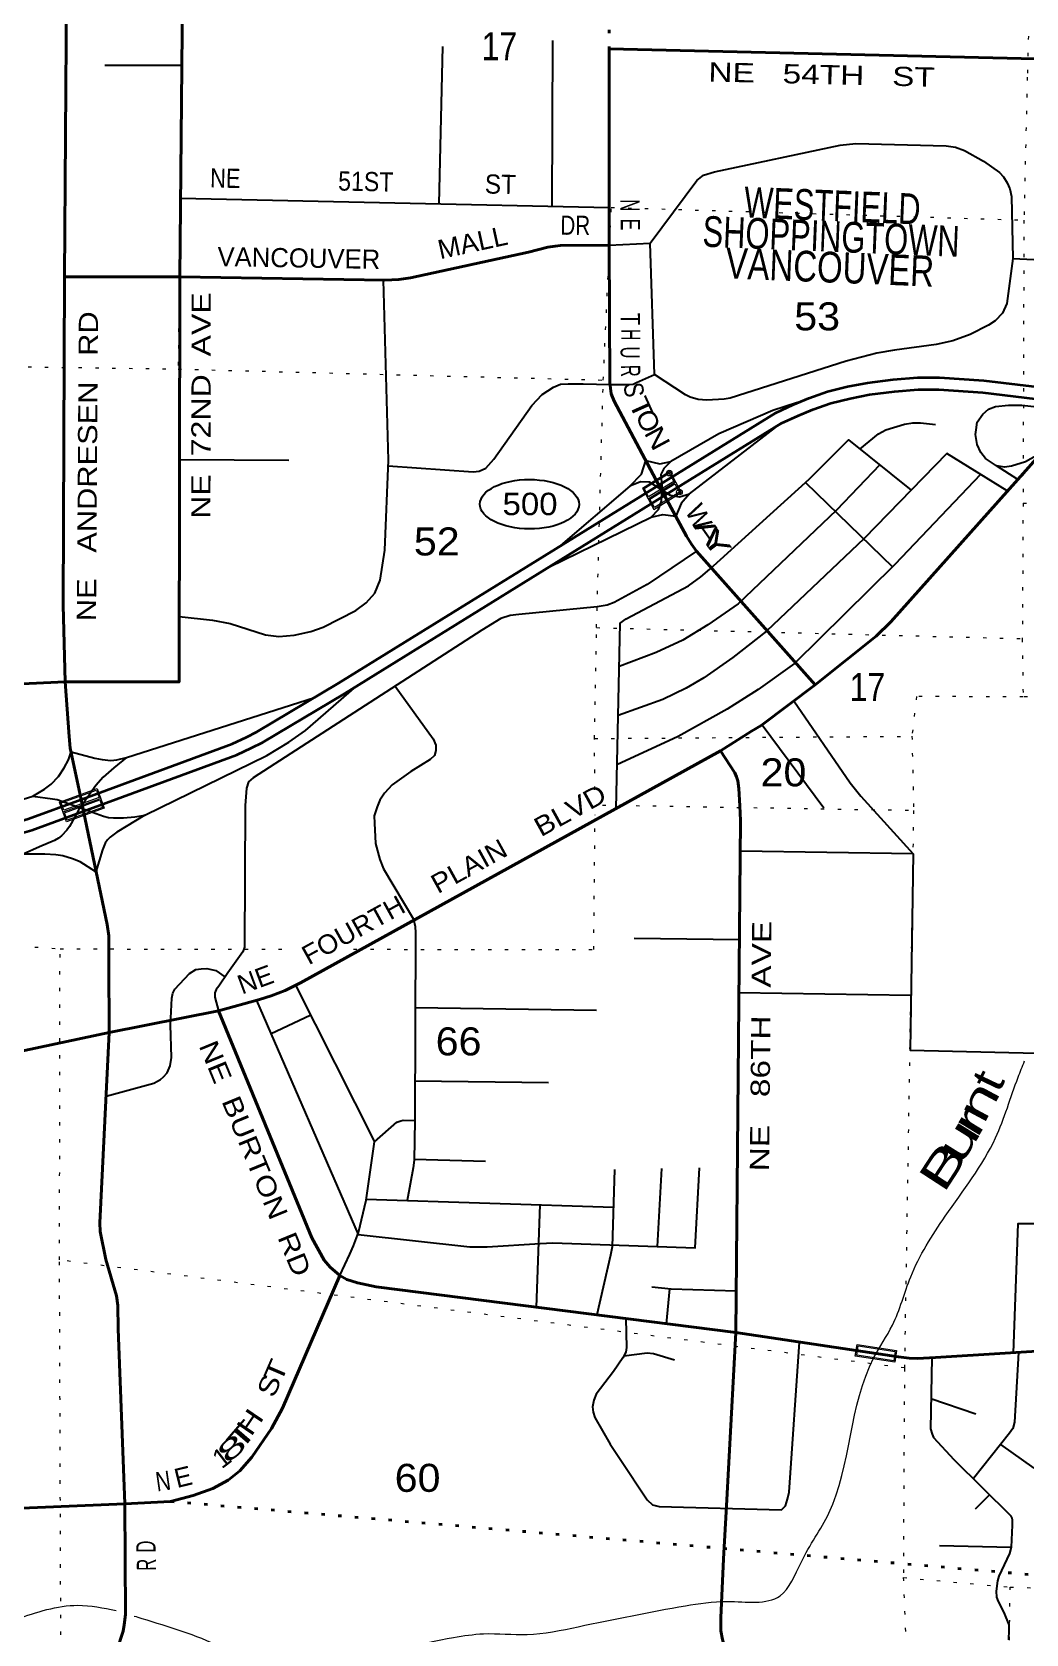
# Model space of a CAD drawing. Header units: feet. Extents: x -481249 to -254670, y -730376 to -544252.
# Drawn here: x -410088 to -403880, y -679042 to -669031 of the extents above; entities that cross this region are included whole.
import ezdxf
from ezdxf.enums import TextEntityAlignment as Align

# ---------------------------------------------------------------- set-up
doc = ezdxf.new("R2010")
doc.units = ezdxf.units.FT
doc.header["$LTSCALE"] = 70
doc.header["$PDMODE"] = 32
doc.header["$PDSIZE"] = 35
doc.linetypes.add('DOT_DASHED', pattern=[7.7, 5, -1.2, 0.3, -1.2])
doc.linetypes.add('DOTTED', pattern=[1.5, 0.3, -1.2])
for name, color, linetype, lineweight in [('17', 7, 'Continuous', 25), ('19', 7, 'Continuous', 25), ('23', 7, 'Continuous', 70), ('24', 7, 'Continuous', 25), ('26', 7, 'Continuous', 40), ('27', 7, 'Continuous', 13), ('29', 7, 'Continuous', 25), ('39', 7, 'Continuous', 13), ('41', 7, 'Continuous', 13), ('44', 7, 'DOT_DASHED', 13), ('53', 7, 'DOTTED', 40), ('59', 7, 'Continuous', 13), ('61', 7, 'Continuous', 13), ('7', 7, 'DOTTED', 13)]:
    doc.layers.add(name, color=color, linetype=linetype, lineweight=lineweight)
doc.layers.add('30', color=7, linetype='Continuous')

msp = doc.modelspace()

# ---------------------------------------------------------------- linework, layer by layer
at = {"layer": '17'}
msp.add_ellipse((-406980.82, -671981.79), major_axis=(-309.24, 1), ratio=0.500121, dxfattribs=at)
at = {"layer": '19'}
msp.add_line((-403931.44, -671827.21), (-404064.56, -671741.5), dxfattribs=at)
for points in [[(-404064.56, -671741.5), (-404132.52, -671696.72), (-404162.35, -671658.58), (-404183.9, -671608.82), (-404195.5, -671545.8), (-404190.53, -671517.6), (-404183.9, -671469.51), (-404149.09, -671419.75), (-404114.28, -671388.24), (-404069.53, -671371.65), (-403989.97, -671363.36), (-403905.44, -671363.36), (-403830.27, -671371.58), (-403206.05, -671491.2), (-402595.14, -671669.92)], [(-403783.57, -671661.2), (-403882.24, -671716.63), (-403970.08, -671744.82), (-404014.84, -671749.8), (-404064.56, -671741.5)]]:
    msp.add_lwpolyline(points, dxfattribs=at)
at = {"layer": '23', "lineweight": 35}
for points in [[(-406172.1, -671861.9), (-405442, -671410), (-405336, -671360), (-405237, -671319), (-405120, -671278), (-404994, -671247), (-404869, -671223), (-404709, -671202), (-404557, -671190), (-404421, -671189), (-404143, -671208), (-403811, -671248), (-403190, -671367), (-403131, -671371), (-403089.53, -671368.95), (-403052, -671362), (-402515, -671231), (-402419, -671195), (-402208, -671098), (-402069.97, -671022.68)], [(-406136.59, -671928.12), (-405406.15, -671476.01), (-405305.64, -671428.6), (-405210.23, -671389.09), (-405098.59, -671349.97), (-404977.96, -671320.29), (-404857.04, -671297.07), (-404701.16, -671276.61), (-404553.77, -671264.98), (-404423.28, -671264.02), (-404150.05, -671282.69), (-403822.56, -671322.15), (-403199.63, -671441.52), (-403129.28, -671446.29), (-403089.53, -671444.14), (-403038.82, -671435.98), (-402492.87, -671302.8), (-402390.13, -671264.27), (-402174.33, -671165.07), (-402031.89, -671087.34)], [(-409781.89, -673826.43), (-408837, -673479), (-408749, -673437), (-408684, -673405), (-408174, -673101), (-406172.1, -671861.9)], [(-409766.35, -673900.63), (-408807.84, -673548.19), (-408716.28, -673504.49), (-408648.18, -673470.96), (-408135.06, -673165.1), (-406136.59, -671928.12)], [(-413603.69, -674041.34), (-411199, -674090), (-411132, -674088), (-411030, -674084), (-410901, -674077), (-410703, -674057), (-410484, -674030), (-410303, -673998), (-410195, -673972), (-410111.74, -673947.71), (-409781.89, -673826.43)], [(-413604.41, -674116.33), (-411198.64, -674165.02), (-411129.41, -674162.96), (-411026.5, -674158.92), (-410895.2, -674151.8), (-410694.64, -674131.54), (-410472.88, -674104.2), (-410287.68, -674071.45), (-410175.71, -674044.5), (-410088.27, -674018.99), (-409766.35, -673900.63)]]:
    msp.add_lwpolyline(points, dxfattribs=at)
at = {"layer": '24'}
for p, q in [((-405981.24, -671917.5), (-405417.36, -671481.3)), ((-406353.57, -671869.74), (-406802.53, -672252.11)), ((-406856.48, -672373.71), (-406219.92, -672063.16)), ((-409498.66, -673563.93), (-408322.64, -673189.6))]:
    msp.add_line(p, q, dxfattribs=at)
for points in [[(-405307.95, -671346.77), (-405460.93, -671396.91), (-405797.46, -671542.58), (-406098.19, -671714.52)], [(-406353.57, -671869.74), (-406281.97, -671793.32), (-406253.96, -671709.23)], [(-406253.96, -671709.23), (-406167.41, -671728.84), (-406098.19, -671714.52)], [(-406098.19, -671714.52), (-406141.15, -671757.5), (-406160.25, -671795.71), (-406152.36, -671893.79)], [(-406152.36, -671893.79), (-406231.85, -671843.47), (-406286.75, -671841.08), (-406353.57, -671869.74)], [(-406219.92, -672063.16), (-406174.57, -672015.4), (-406155.47, -671962.87), (-406152.36, -671893.79)], [(-406152.36, -671893.79), (-406102.97, -671924.66), (-406043.3, -671936.6), (-405981.24, -671917.5)], [(-405981.24, -671917.5), (-406033.75, -671977.2), (-406067.74, -672056.52)], [(-406219.92, -672063.16), (-406148.31, -672046.45), (-406067.74, -672056.52)], [(-409383.59, -673925.76), (-408621.54, -673552.17), (-408483.56, -673468.76), (-408380.24, -673395.92), (-408060.91, -673119.21)], [(-410082.22, -673805.92), (-410010.01, -673762.46), (-409968.33, -673730.74), (-409923.12, -673682.58), (-409886.14, -673629.71), (-409860.89, -673579.2), (-409844.11, -673529.34)], [(-409844.11, -673529.34), (-409695.92, -673568.62), (-409650.71, -673578.02), (-409594.94, -673582.72), (-409557.95, -673579.2), (-409498.66, -673563.93)], [(-409498.66, -673563.93), (-409577.91, -673628.53), (-409642.49, -673688.45), (-409688.87, -673740.14), (-409796.9, -673892.86), (-409853.26, -673996.25), (-409869.7, -674019.74), (-409903.16, -674053.81), (-409921.95, -674067.91), (-409947.2, -674083.18), (-410041.13, -674123.12), (-410143.28, -674167.75)], [(-411585.1, -674082.19), (-411059.14, -674026.78), (-410772.65, -673982.15), (-410582.43, -673949.25), (-410484.97, -673925.76), (-410373.43, -673895.21), (-410082.22, -673805.92)], [(-410082.22, -673805.92), (-409959.52, -673822.38), (-409930.76, -673827.08), (-409778.12, -673881.12), (-409641.91, -673930.46), (-409610.79, -673938.68), (-409579.08, -673942.21), (-409517.45, -673942.2), (-409445.23, -673936.33), (-409383.59, -673925.76)], [(-409383.59, -673925.76), (-409558.54, -674031.49), (-409599.64, -674062.03), (-409616.07, -674078.48), (-409631.34, -674100.8), (-409647.78, -674140.74), (-409688.88, -674278.19)], [(-409688.88, -674278.19), (-409787.51, -674217.1), (-409835.06, -674197.13), (-409895.53, -674179.51), (-409939.56, -674173.64), (-410008.26, -674167.76), (-410143.28, -674167.75)]]:
    msp.add_lwpolyline(points, dxfattribs=at)
at = {"layer": '26'}
for p, q in [((-409868, -668148), (-409884, -670560)), ((-409165, -670560), (-409884, -670560)), ((-406172.1, -671861.9), (-406136.59, -671928.12)), ((-409605, -675283), (-408923, -675148)), ((-405693, -677159), (-405750, -678242))]:
    msp.add_line(p, q, dxfattribs=at)
for points in [[(-409880, -673092), (-409169, -673092), (-409165, -670560), (-409142, -668153), (-409126.62, -666819.13)], [(-403376, -669208), (-406484, -669135), (-406483, -670362)], [(-406483, -670362), (-406787.47, -670364.17), (-406820.17, -670368.8), (-406867.14, -670375.85), (-406986, -670406), (-407724, -670567), (-407797, -670578), (-407885, -670582), (-409165, -670560)], [(-406483, -670362), (-406479, -671221), (-406470, -671292), (-406453, -671338), (-406172.1, -671861.9)], [(-409884, -670560), (-409894, -672612), (-409880, -673092)], [(-405197, -673110), (-404815, -672806), (-404724, -672717), (-403931.44, -671827.21), (-403783.57, -671661.2)], [(-406136.59, -671928.12), (-406001, -672181), (-405968, -672232), (-405937, -672276), (-405197, -673110)], [(-413670, -673138), (-410557, -673123), (-409880, -673092)], [(-409880, -673092), (-409856, -673434), (-409849, -673506), (-409781.89, -673826.43), (-409766.35, -673900.63)], [(-405787, -673524), (-405594, -673401), (-405534, -673364), (-405197, -673110)], [(-408923, -675148), (-408667, -675078), (-408595, -675054), (-408507, -675021), (-408410, -674972), (-405787, -673524)], [(-405787, -673524), (-405698, -673661), (-405687, -673686), (-405680, -673710), (-405674, -673758), (-405667, -673866), (-405662, -673958), (-405693, -677159)], [(-409766.35, -673900.63), (-409618, -674609), (-409608, -674679), (-409608, -674850), (-409605, -675283)], [(-408923, -675148), (-408341, -676566), (-408263, -676707), (-408226, -676749), (-408166, -676802)], [(-413702.3, -676491.76), (-410845, -675557), (-410745, -675527), (-410666, -675509), (-409605, -675283)], [(-409605, -675283), (-409665, -676472), (-409662, -676527), (-409626, -676701), (-409561, -676930), (-409551, -676990), (-409549, -677136), (-409508, -678229)], [(-409508, -678229), (-409222, -678214), (-409081, -678177), (-408959, -678134), (-408862.81, -678081.97), (-408790, -678022), (-408714, -677937), (-408593, -677759), (-408523, -677631), (-408166, -676802)], [(-408166, -676802), (-408122, -676827), (-408056, -676848), (-407939, -676873), (-405693, -677159)], [(-405693, -677159), (-404677, -677311), (-404609.37, -677318.07), (-404558, -677321), (-404446, -677315), (-402705, -677206), (-402646, -677194), (-402596, -677179), (-402297, -677079)], [(-413366, -678735), (-412295, -678733), (-412246, -678731), (-412190, -678722), (-412138, -678710), (-412088, -678691), (-411264, -678348), (-411196, -678324), (-411159.45, -678312.1), (-411121, -678303), (-411048, -678294), (-410949, -678289), (-409508, -678229)], [(-409508, -678229), (-409503, -678920), (-409512, -678986), (-409519, -679025), (-409558, -679146), (-409779, -679736), (-409790, -679788), (-409819, -679898), (-409852, -680072), (-409894, -680284), (-409909, -680385), (-409916, -680492), (-409966, -681835)], [(-405750, -678242), (-405769, -678573), (-405785, -678942), (-405786, -679022), (-405776, -679076), (-405757, -679142), (-405701, -679263), (-405442, -679704), (-405418, -679758), (-405396, -679827), (-405375, -679914), (-405367, -679972), (-405364, -680030), (-405360, -680125)]]:
    msp.add_lwpolyline(points, dxfattribs=at)
at = {"layer": '29'}
for p, q in [((-407545.52, -670103.83), (-407522, -669122)), ((-406839.06, -670118.87), (-406834, -669084)), ((-409152.4, -669240.87), (-409633, -669239)), ((-409160.31, -670069.46), (-406483.12, -670126.45)), ((-406483, -670362), (-406227, -670350)), ((-406200, -671172), (-406227, -670350)), ((-403962.94, -670445.78), (-403495, -670467)), ((-409166.81, -671702.84), (-408484.51, -671706.62)), ((-405257.8, -671846.61), (-404713.34, -672373)), ((-405528.49, -673359.85), (-405142, -673879)), ((-404585.33, -674165.78), (-405663.87, -674150.65)), ((-406328, -674694), (-405669.22, -674703.04)), ((-408441.43, -674987.88), (-407949, -675966)), ((-404598.76, -675052.48), (-405672.43, -675034.82)), ((-408685.71, -675084.24), (-408051.08, -676546.23)), ((-407693.99, -675126.84), (-406562, -675143)), ((-408594.66, -675289.25), (-408350.91, -675175.42)), ((-407695.94, -675585.59), (-406862, -675596)), ((-407255, -676090), (-407700.91, -676076.4)), ((-406157, -676133), (-406183.35, -676621.42)), ((-408000.05, -676324.36), (-406456.81, -676375.4)), ((-406917.18, -676360.17), (-406940.04, -677000.2)), ((-406125.04, -677103.98), (-406104.7, -676885.74)), ((-404194, -677669), (-404473.27, -677572.45)), ((-404107.06, -678172.06), (-404197, -678262)), ((-403973.17, -678502.86), (-404420, -678491))]:
    msp.add_line(p, q, dxfattribs=at)
for points in [[(-406227, -670350), (-405935, -669959), (-405894.54, -669924.66), (-405826, -669905), (-405040, -669737), (-404942, -669726.82), (-404378, -669742), (-404319.84, -669750.95), (-404264.37, -669770.25), (-404145, -669838), (-404044.93, -669907.77), (-404020.81, -669936.72), (-403996.7, -669972.91), (-403979.82, -670011.52), (-403971, -670058), (-403962.94, -670445.78)], [(-403962.94, -670445.78), (-403999, -670727), (-404025.64, -670788.38), (-404071.46, -670836.63), (-404114.86, -670863.17), (-404228.2, -670921.07), (-404336.72, -670959.67), (-404440, -670984), (-404701, -671020), (-404810.59, -671036.87), (-405003, -671088), (-405728.15, -671319.15), (-405764, -671326), (-405874.05, -671332.42), (-405928.31, -671327.6), (-405977, -671313), (-406005.48, -671297.44), (-406200, -671172)], [(-409168.36, -672683.94), (-408961, -672706), (-408849.85, -672728.12), (-408630, -672799), (-408546, -672807.74), (-408449.54, -672800.5), (-408345.85, -672776.38), (-408270, -672750), (-408066.11, -672646.09), (-408001, -672597.84), (-407947, -672538), (-407914.19, -672455.49), (-407884, -672268), (-407861, -671706), (-407892.55, -670582.34)], [(-407862.45, -671741.47), (-407332, -671779), (-407294.42, -671775.13), (-407253.42, -671755.83), (-407203, -671701), (-406967, -671364), (-406901.34, -671295.02), (-406830, -671250), (-406788, -671232.29), (-406739.77, -671229.87), (-406646, -671230), (-406478.94, -671232.93)], [(-406478.94, -671232.93), (-406356.35, -671233.5), (-406333.44, -671231.09), (-406312, -671221), (-406200, -671172)], [(-404916.82, -671636.82), (-404800, -671541), (-404755.1, -671516.98), (-404639.34, -671480.79), (-404587, -671474), (-404538.06, -671473.55), (-404446, -671484)], [(-406440.35, -673884.67), (-406415, -672725), (-406378, -672698), (-405987.38, -672491.67), (-405910.21, -672436.18), (-405854, -672388), (-405234, -671825), (-404989, -671579), (-404596.72, -671893.21)], [(-403997.17, -671898.48), (-404374.1, -671664.13), (-404890, -672195), (-405501, -672776), (-405710.07, -672940.42), (-405891, -673066), (-406001.86, -673131.02), (-406149, -673202), (-406427.62, -673302.1)], [(-404792.33, -671736.53), (-405063, -672019), (-405678, -672604), (-405866, -672736), (-406023.56, -672831.85), (-406189, -672908), (-406420.91, -672995.51)], [(-404163.11, -671795.31), (-404700, -672359), (-405326, -672978), (-405553.32, -673140.67), (-405746, -673263), (-406053, -673433), (-406434.36, -673610.6)], [(-405936.84, -672276.18), (-406246, -672484), (-406452.8, -672595.43), (-406496.21, -672612.32), (-406559, -672624), (-407047, -672671), (-407101.5, -672677.46), (-407159, -672697), (-407278, -672768), (-408707, -673691), (-408736.5, -673717.31), (-408748.56, -673755.92), (-408757, -673864), (-408761, -674751), (-408770.27, -674780.09), (-408865, -674910), (-408920.98, -674993.61), (-408937.87, -675015.32), (-408946.31, -675035.83), (-408945.1, -675062.37), (-408923, -675148)], [(-407819.62, -673117.84), (-407582, -673449), (-407566.65, -673487.73), (-407566.65, -673521.51), (-407573.89, -673552.88), (-407602, -673578), (-407721, -673652), (-407839.17, -673736.25), (-407887, -673787), (-407916.34, -673830.35), (-407933.22, -673873.78), (-407950.1, -673929.28), (-407949, -673976), (-407942.87, -674103), (-407916, -674203), (-407892.22, -674259.83), (-407705, -674574), (-407694.47, -674621.75), (-407692, -674661), (-407697, -675834)], [(-405330.54, -673210.65), (-404978, -673724), (-404911.41, -673806.18), (-404585.33, -674165.78)], [(-404585.33, -674165.78), (-404603.93, -675393.83), (-402839, -675436), (-402768.64, -675428.82), (-402696.29, -675395.04), (-402587, -675297), (-402488.89, -675185.13), (-402469.6, -675136.87), (-402468, -675091), (-402544, -674716), (-402610, -674151), (-402609.47, -674065.57), (-402599.82, -674007.67), (-402529, -673814), (-402431.01, -673640.92), (-402371, -673552), (-402320.07, -673515.45), (-402277, -673503), (-401925.21, -673489.38)], [(-409625.04, -675680.17), (-409328, -675600), (-409304.42, -675588.34), (-409285.13, -675576.29), (-409265.83, -675560.6), (-409244.13, -675535.27), (-409224.84, -675491.85), (-409217, -675439), (-409222, -675235), (-409215.2, -675069.63), (-409207.96, -675037.05), (-409195, -675013), (-409104.26, -674915.22), (-409064, -674889), (-409031.92, -674886.26), (-408995.75, -674883.85), (-408939, -674895), (-408883.75, -674935.71)], [(-408166, -676802), (-408102.04, -676667.81), (-408080.34, -676617.14), (-408048, -676533), (-408001, -676331), (-407949, -675966), (-407809, -675844), (-407783.7, -675835.39), (-407769.23, -675830.56), (-407697, -675834)], [(-407697, -675834), (-407701, -676082), (-407706.53, -676129.75), (-407744.73, -676332.81)], [(-408051.08, -676546.23), (-407353, -676623), (-407245.89, -676621.96), (-406915, -676601), (-406835.91, -676597.83), (-405946, -676630), (-405919, -676130)], [(-406449, -676140), (-406465, -676622), (-406474.16, -676675.04), (-406560.78, -677048.5)], [(-403587.17, -676479.01), (-403931.06, -676478.4), (-403960.31, -677284.59)], [(-406217, -676872), (-406095, -676886), (-405690.46, -676896.87)], [(-406379.08, -677071.64), (-406375, -677251), (-406378.89, -677281.87), (-406398.18, -677315.65), (-406456, -677401), (-406565, -677544), (-406579.05, -677581.06), (-406586.29, -677622.08), (-406583.88, -677655.86), (-406572, -677689), (-406477, -677857), (-406419, -677943), (-406246, -678204), (-406212.48, -678234.94), (-406171, -678245), (-405407, -678267), (-405382, -678242), (-405368.39, -678198.74), (-405359, -678157), (-405294.9, -677218.56)], [(-406075, -677331), (-406207, -677291), (-406246.24, -677286.7), (-406392.31, -677306.99)], [(-404468.17, -677316.39), (-404477, -677760), (-404466.46, -677793.31), (-404456.81, -677815.03), (-404330, -677951), (-403975, -678303), (-403970.75, -678310.95), (-403967.14, -678327.84), (-403967.14, -678362.84), (-403973, -678499), (-403982.82, -678540.21), (-404050.36, -678681.39), (-404057, -678711), (-404066.04, -678775.52), (-404064, -678812), (-404052.77, -678839.47), (-404019, -678908), (-403987.64, -678985.48), (-403986.44, -679015.64), (-403988.85, -679078.39)], [(-403926.17, -677282.45), (-403952, -677719), (-403962.32, -677757.12), (-403982, -677788), (-404208.66, -678071.32)], [(-403828, -678007), (-404037.91, -677857.88)]]:
    msp.add_lwpolyline(points, dxfattribs=at)
at = {"layer": '39'}
for points in [[(-409449.6, -678930.23), (-409403, -678945), (-408911, -679124), (-408567, -679315), (-408389, -679354), (-408084, -679248), (-407455, -679064), (-407268, -679041), (-406996, -679045), (-406677, -678997), (-406007, -678866), (-405745, -678839), (-405416, -678804), (-405285, -678595), (-405111, -678287), (-404830, -677315), (-404714, -677112), (-404600, -676811), (-404384, -676431), (-404070, -675942), (-403929, -675563), (-403888.34, -675461.23)], [(-413295.89, -678981.5), (-413194, -678967), (-413023, -678967), (-411725, -679001), (-410408, -679023), (-410185, -678950), (-409802, -678863), (-409562.63, -678895.94)]]:
    msp.add_spline(points, degree=3, dxfattribs=at)
at = {"layer": '53'}
msp.add_line((-406481, -667547), (-406484, -669135), dxfattribs=at)
msp.add_lwpolyline([(-409222, -678214), (-402641, -678774), (-400036, -678844)], dxfattribs=at)
at = {"layer": '59'}
for p, q in [((-406152.36, -671893.79), (-406069.15, -671842.28)), ((-406239.53, -671947.74), (-406152.36, -671893.79)), ((-406204.03, -672013.97), (-406116.85, -671960.01)), ((-406116.85, -671960.01), (-406033.64, -671908.5)), ((-409916.41, -673843.63), (-409681.24, -673758.79)), ((-409681.24, -673758.79), (-409637.13, -673881.08)), ((-409872.29, -673965.92), (-409916.41, -673843.63)), ((-409894.34, -673904.78), (-409659.2, -673819.94)), ((-409637.13, -673881.08), (-409872.29, -673965.92)), ((-409775.92, -673864.71), (-409776.05, -673864.34))]:
    msp.add_line(p, q, dxfattribs=at)
for points in [[(-406275.04, -671881.52), (-406191.83, -671830.01), (-406104.66, -671776.06)], [(-406236.51, -671936.46), (-406264.44, -671884.36), (-406107.68, -671787.34)], [(-406107.68, -671787.34), (-406079.75, -671839.44), (-406236.51, -671936.46)], [(-406228.93, -671950.59), (-406072.17, -671853.56), (-406044.24, -671905.66)], [(-406104.66, -671776.06), (-406069.15, -671842.28), (-406033.64, -671908.5)], [(-406275.04, -671881.52), (-406239.53, -671947.74), (-406204.03, -672013.97)], [(-406044.24, -671905.66), (-406201, -672002.68), (-406228.93, -671950.59)]]:
    msp.add_lwpolyline(points, dxfattribs=at)
for points in [[(-409906.17, -673848.44), (-409686.05, -673769.03), (-409669.42, -673815.12), (-409889.54, -673894.54)], [(-409884.1, -673909.59), (-409663.99, -673830.17), (-409647.36, -673876.26), (-409867.48, -673955.68)]]:
    msp.add_lwpolyline(points, close=True, dxfattribs=at)
for p in [(-406107.68, -671787.34), (-406044.24, -671905.66)]:
    msp.add_point(p, dxfattribs=at)
at = {"layer": '61'}
for p, q in [((-404934.89, -677232.86), (-404687.69, -677270.11)), ((-404687.69, -677270.11), (-404698.86, -677344.28))]:
    msp.add_line(p, q, dxfattribs=at)
msp.add_lwpolyline([(-404698.86, -677344.28), (-404946.07, -677307.02), (-404934.89, -677232.86)], dxfattribs=at)
msp.add_lwpolyline([(-404928.16, -677241.96), (-404696.79, -677276.83), (-404705.58, -677335.17), (-404936.96, -677300.29)], close=True, dxfattribs=at)
at = {"layer": '7'}
for p, q in [((-403898, -671976), (-398611, -672027)), ((-406562, -672753), (-403903, -672822)), ((-399566, -673295), (-403898, -673185)), ((-406575, -673446), (-404592, -673432)), ((-406525.15, -673861.78), (-404582, -673895)), ((-404639, -677380), (-409916, -676705)), ((-404046.89, -682650.67), (-403978, -678750))]:
    msp.add_line(p, q, dxfattribs=at)
for points in [[(-409058.23, -661567.34), (-409084, -662865), (-409141, -668153), (-409175, -671137)], [(-403816, -667035), (-403842, -668217), (-403872, -669313), (-403893, -670206), (-403898, -671976), (-403903, -672822)], [(-406571.91, -673766.61), (-406575, -673446), (-406562, -672753), (-406520, -671206), (-406470, -670127), (-403893, -670206)], [(-416068.28, -670938.43), (-414571, -670952), (-413050, -670982), (-412762, -671138), (-411599, -671162), (-410532, -671117), (-409175, -671137), (-406520, -671206)], [(-403903, -672822), (-403898, -673185), (-404563, -673184), (-404592, -673432), (-404582, -673895), (-404639, -677380), (-404646, -678690), (-404610, -679633), (-409260, -679695)], [(-410555, -673389), (-410593, -674710), (-409913, -674761), (-408471.1, -674762.73)], [(-408079.39, -674763.2), (-406580, -674765), (-406571.63, -673923.84)], [(-409728, -679682.68), (-409906, -679678), (-409916, -676705), (-409913, -674761)], [(-404646, -678690), (-403978, -678750), (-399616, -678852), (-398752, -678856), (-393353, -678909), (-388094, -678978), (-384190.68, -679037.91)]]:
    msp.add_lwpolyline(points, dxfattribs=at)

# ---------------------------------------------------------------- texts
at = {"layer": '17', "width": 1.1}
msp.add_text('500', height=140, dxfattribs=at).set_placement((-406977.37, -672050.1), align=Align.CENTER)
at = {"layer": '27'}
for s, rotation, width, p in [('NE   54TH   ST', 358.654, 1.3, (-405864.54, -669339.61)), ('MALL', 12.307, 1.05, (-407538.67, -670451.42)), ('DR', 359.599, 0.8, (-406787.93, -670297.95)), ('NE  72ND  AVE', 89.909, 1.25, (-408973.5, -672072.67)), ('NE   ANDRESEN   RD', 89.62, 1.2, (-409688.25, -672713.37)), ('BLVD', 28.9, 1.15, (-406909.42, -674063.66)), ('PLAIN', 28.9, 1.1, (-407553.1, -674419)), ('FOURTH', 28.9, 1.05, (-408359.41, -674864.43)), ('NE   86TH   AVE', 89.445, 1.3, (-405484.96, -676151.22)), ('NE  BURTON  RD', 292.315, 1.2, (-409047.96, -675365.74))]:
    msp.add_text(s, height=120, rotation=rotation, dxfattribs=dict(at, width=width)).set_placement(p)
for s, rotation, width, p in [('N', 270.047, 0.65, (-406413.29, -670113.38)), ('E', 270.047, 0.7, (-406410.85, -670233.35)), ('T', 270.267, 0.8, (-406410.77, -670824.69)), ('H', 270.267, 0.6, (-406407.9, -670922.57)), ('U', 270.267, 0.65, (-406412.08, -671034.04)), ('R', 271.267, 0.65, (-406408.98, -671149.32)), ('S', 277.224, 0.85, (-406387.88, -671274.08)), ('T', 294.199, 1.35, (-406338.36, -671405.1)), ('O', 295.199, 1.1, (-406293.77, -671486.59)), ('N', 298.199, 1.2, (-406234.85, -671596.73)), ('A', 305.166, 1.55, (-405912.34, -672187.88)), ('Y', 307.582, 1.6, (-405858.41, -672263.62)), ('T', 66.701, 1.35, (-408508.69, -677420.79)), ('S', 66.701, 1.2, (-408552.19, -677513.43)), ('H', 55.793, 1.3, (-408676.59, -677751.15)), ('T', 49.2, 1.9, (-408731.26, -677840.85)), ('8', 41.426, 1.95, (-408801.53, -677926.08)), ('N', 8.002, 0.8, (-409260.86, -678145.48)), ('D', 90.415, 0.65, (-409316.49, -678495.84)), ('R', 90.415, 0.65, (-409313.4, -678609.25))]:
    msp.add_text(s, height=120, rotation=rotation, dxfattribs=dict(at, width=width)).set_placement(p, align=Align.CENTER)
for s, rotation, p in [('VANCOUVER', 359.015, (-408930.41, -670494.02)), ('NE', 20.293, (-408776.48, -675046.42))]:
    msp.add_text(s, height=120, rotation=rotation, dxfattribs=at).set_placement(p)
for s, rotation, p in [('W', 298.199, (-405976.43, -672089.16)), ('1', 37.426, (-408867.55, -677987.26)), ('E', 13.704, (-409129.96, -678118.18))]:
    msp.add_text(s, height=120, rotation=rotation, dxfattribs=at).set_placement(p, align=Align.CENTER)
at = {"layer": '30'}
for s, width, p in [('NE', 0.85, (-408976.43, -670001.95)), ('51ST', 0.9, (-408177.02, -670021.05)), ('ST', 0.95, (-407261.08, -670039.87))]:
    msp.add_text(s, height=120, rotation=358.781, dxfattribs=dict(at, width=width)).set_placement(p)
at = {"layer": '41'}
for s, rotation, width, p in [('t', 64.469, 1.25, (-404028.86, -675624.69)), ('n', 61.774, 1.55, (-404089.41, -675760.47)), ('r', 58.597, 1.7, (-404147.62, -675886.58)), ('u', 58.135, 1.7, (-404221.9, -676012.21)), ('B', 56.957, 1.65, (-404314.91, -676172.39))]:
    msp.add_text(s, height=200, rotation=rotation, dxfattribs=dict(at, width=width)).set_placement(p, align=Align.CENTER)
at = {"layer": '44'}
for s, width, p in [('WESTFIELD', 0.75, (-405092.83, -670211.61)), ('SHOPPINGTOWN', 0.75, (-405100.58, -670403.85)), ('VANCOUVER', 0.8, (-405108.34, -670596.1))]:
    msp.add_text(s, height=192.1, rotation=357.69, dxfattribs=dict(at, width=width)).set_placement(p, align=Align.CENTER)
at = {"layer": '7'}
for s, width, p in [('17', 0.85, (-407279.21, -669206.65)), ('53', 1.1, (-405327.4, -670895.24)), ('52', 1.1, (-407703, -672302)), ('17', 0.85, (-404981, -673212)), ('20', 1.1, (-405537.65, -673744.88)), ('66', 1.1, (-407566.89, -675426.18)), ('60', 1.1, (-407823, -678154))]:
    msp.add_text(s, height=175, dxfattribs=dict(at, width=width)).set_placement(p)

doc.saveas('drawing.dxf')
